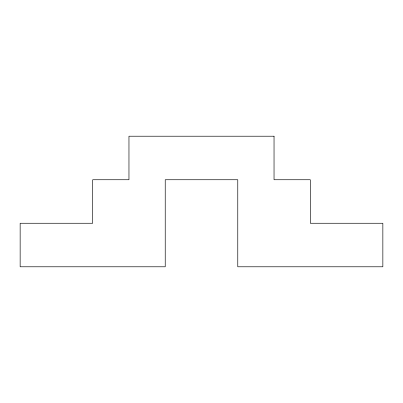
<?xml version="1.0" encoding="UTF-8"?>
<svg xmlns="http://www.w3.org/2000/svg" width="403" height="403" viewBox="0 0 403 403"><rect width="100%" height="100%" fill="white"/><g stroke="black" fill="none" stroke-linecap="round" stroke-linejoin="round"><path stroke-width="0.6" d="M274.04 136.214L128.96 136.214L128.96 179.738L92.69 179.738L92.69 223.262L20.15 223.262L20.15 266.786L165.23 266.786L165.23 179.738L237.77 179.738L237.77 266.786L382.85 266.786L382.85 223.262L310.31 223.262L310.31 179.738L274.04 179.738L274.04 136.214"/></g></svg>
